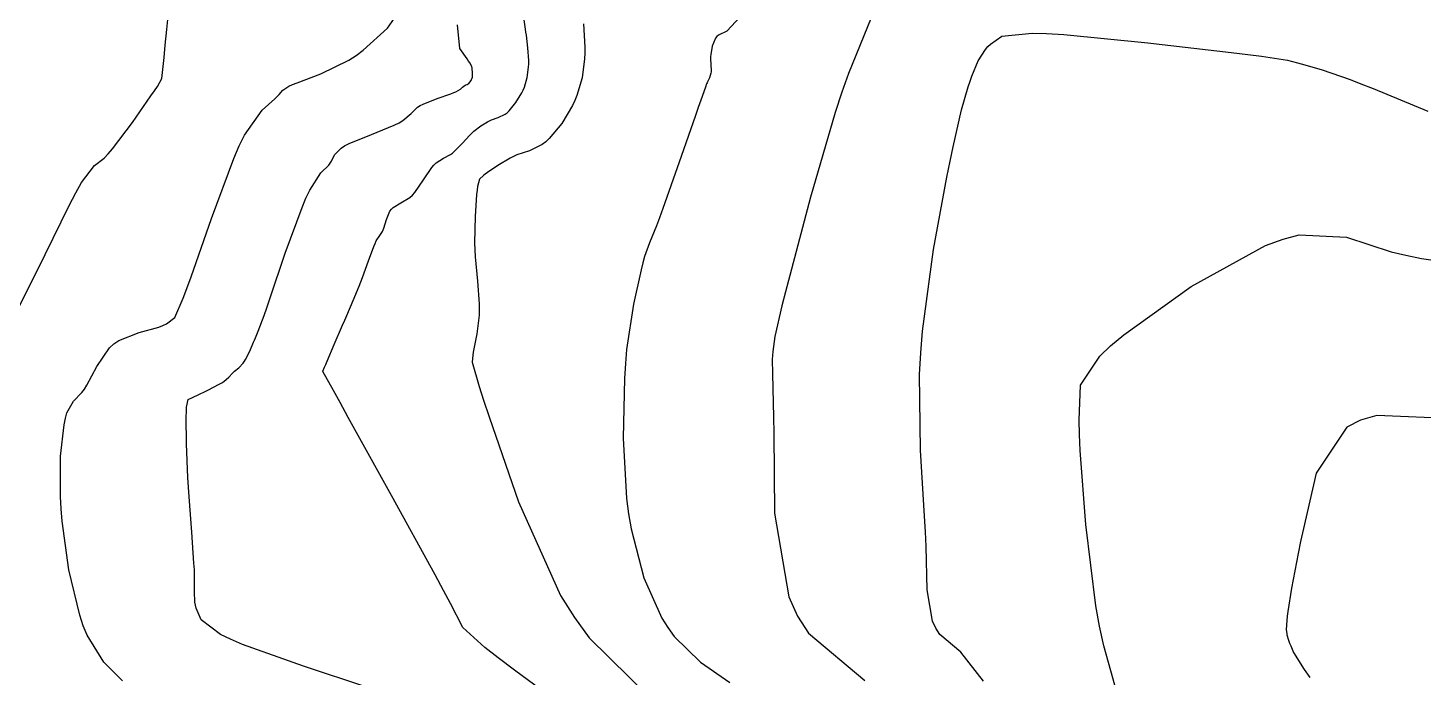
# Model space of a CAD drawing. Header units: metres. Extents: x 837475 to 838479, y 1189012 to 1191015.
# Drawn here: x 837569 to 837669, y 1190837 to 1190883.5 of the extents above; entities that cross this region are included whole.
import ezdxf

# ---------------------------------------------------------------- set-up
doc = ezdxf.new("R2010")
doc.units = ezdxf.units.M
doc.header["$LTSCALE"] = 0.3
doc.layers.add('COTAS 10', color=1, linetype='Continuous')
doc.layers.add('COTAS INT', color=252, linetype='Continuous')

msp = doc.modelspace()

# ---------------------------------------------------------------- linework, layer by layer
at = {"layer": 'COTAS 10'}
for points, elevation in [([(837593.401, 1190836.266), (837588.787, 1190837.787), (837584.427, 1190839.349), (837583.557, 1190839.722), (837582.834, 1190840.068), (837581.442, 1190841.1), (837581.104, 1190841.939), (837581.045, 1190842.163), (837581.002, 1190842.383), (837580.97, 1190843.15), (837580.98, 1190844.253), (837580.964, 1190844.685), (837580.938, 1190845.173), (837580.776, 1190847.39), (837580.587, 1190849.928), (837580.545, 1190850.618), (837580.507, 1190851.303), (837580.411, 1190853.727), (837580.388, 1190855.664), (837580.397, 1190856.042), (837580.413, 1190856.35), (837580.526, 1190856.888), (837580.838, 1190857.047), (837580.98, 1190857.116), (837581.145, 1190857.196), (837581.94, 1190857.576), (837582.75, 1190857.992), (837582.924, 1190858.096), (837583.077, 1190858.193), (837583.447, 1190858.504), (837583.695, 1190858.775), (837583.769, 1190858.848), (837583.847, 1190858.92), (837584.149, 1190859.176), (837584.463, 1190859.51), (837584.548, 1190859.633), (837584.632, 1190859.768), (837584.93, 1190860.364), (837585.202, 1190860.996), (837585.271, 1190861.154), (837585.337, 1190861.305), (837585.549, 1190861.79), (837585.962, 1190862.912), (837586.155, 1190863.465), (837586.382, 1190864.123), (837587.484, 1190867.374), (837588.68, 1190870.653), (837588.966, 1190871.329), (837589.232, 1190871.904), (837590.032, 1190873.141), (837590.592, 1190873.692), (837590.707, 1190873.834), (837590.805, 1190873.971), (837591.014, 1190874.429), (837591.478, 1190874.914), (837591.737, 1190875.068), (837592.051, 1190875.231), (837593.657, 1190875.894), (837595.295, 1190876.562), (837595.631, 1190876.729), (837595.915, 1190876.887), (837596.514, 1190877.395), (837596.961, 1190877.837), (837597.148, 1190877.955), (837597.364, 1190878.071), (837598.375, 1190878.474), (837599.354, 1190878.811), (837599.55, 1190878.886), (837599.713, 1190878.953), (837600.029, 1190879.127), (837600.129, 1190879.237), (837600.156, 1190879.263), (837600.182, 1190879.287), (837600.273, 1190879.359), (837600.363, 1190879.412), (837600.388, 1190879.425), (837600.413, 1190879.436), (837600.504, 1190879.467), (837600.596, 1190879.511), (837600.621, 1190879.531), (837600.646, 1190879.554), (837600.737, 1190879.664), (837600.815, 1190879.794), (837600.832, 1190879.83), (837600.847, 1190879.866), (837600.886, 1190879.994), (837600.904, 1190880.132), (837600.905, 1190880.173), (837600.905, 1190880.217), (837600.894, 1190880.387), (837600.874, 1190880.553), (837600.869, 1190880.593), (837600.863, 1190880.632), (837600.843, 1190880.753), (837600.7, 1190881.018), (837600.617, 1190881.147), (837600.515, 1190881.301), (837599.99, 1190882.059), (837599.832, 1190883.75)], 1620), ([(837637.514, 1190836.702), (837635.901, 1190838.795), (837634.394, 1190840.055), (837634.105, 1190840.516), (837633.871, 1190841.025), (837633.488, 1190843.269), (837633.403, 1190846.36), (837633.356, 1190847.404), (837633.3, 1190848.529), (837633.013, 1190853.269), (837632.941, 1190858.682), (837633.02, 1190860.231), (837633.142, 1190861.802), (837633.938, 1190867.656), (837634.901, 1190872.838), (837635.127, 1190873.984), (837635.336, 1190875.006), (837635.944, 1190877.656), (837636.426, 1190879.31), (837636.555, 1190879.704), (837636.683, 1190880.07), (837637.127, 1190881.161), (837637.652, 1190881.986), (837637.83, 1190882.185), (837638.023, 1190882.371), (837638.839, 1190882.934), (837640.997, 1190883.154), (837642.036, 1190883.124), (837643.266, 1190883.053), (837649.305, 1190882.468), (837655.272, 1190881.763), (837656.457, 1190881.617), (837657.44, 1190881.493), (837659.305, 1190881.22), (837660.016, 1190881.033), (837660.271, 1190880.962), (837660.553, 1190880.882), (837661.781, 1190880.525), (837663.79, 1190879.822), (837664.564, 1190879.524), (837665.432, 1190879.181), (837669.352, 1190877.571)], 1630)]:
    msp.add_lwpolyline(points, dxfattribs=dict(at, elevation=elevation))
at = {"layer": 'COTAS INT'}
for points, elevation in [([(837567.288, 1190861.312), (837569.691, 1190866.116), (837571.992, 1190870.807), (837572.471, 1190871.71), (837572.883, 1190872.443), (837573.803, 1190873.66), (837574.51, 1190874.196), (837574.787, 1190874.498), (837575.099, 1190874.868), (837576.523, 1190876.758), (837577.856, 1190878.654), (837578.11, 1190879.027), (837578.316, 1190879.334), (837578.646, 1190879.895), (837578.792, 1190881.396), (837578.882, 1190882.296), (837578.994, 1190883.406), (837579.573, 1190889.165)], 1616), ([(837575.819, 1190836.726), (837574.47, 1190838.071), (837573.29, 1190840.005), (837573.009, 1190840.69), (837572.749, 1190841.44), (837571.974, 1190844.688), (837571.492, 1190848.172), (837571.415, 1190849.07), (837571.363, 1190849.939), (837571.38, 1190852.839), (837571.632, 1190855.093), (837571.728, 1190855.555), (837571.835, 1190855.948), (837572.315, 1190856.781), (837572.905, 1190857.391), (837573.081, 1190857.642), (837573.263, 1190857.93), (837573.968, 1190859.265), (837574.887, 1190860.594), (837575.204, 1190860.878), (837575.549, 1190861.125), (837577.021, 1190861.71), (837578.414, 1190862.083), (837578.71, 1190862.195), (837578.966, 1190862.312), (837579.564, 1190862.766), (837580.174, 1190864.149), (837580.437, 1190864.851), (837580.742, 1190865.691), (837582.185, 1190869.879), (837583.783, 1190874.164), (837584.185, 1190875.066), (837584.57, 1190875.844), (837585.815, 1190877.627), (837586.732, 1190878.443), (837586.91, 1190878.612), (837587.055, 1190878.757), (837587.304, 1190879.073), (837587.742, 1190879.347), (837588.006, 1190879.465), (837588.331, 1190879.601), (837590.02, 1190880.246), (837592.025, 1190881.211), (837592.55, 1190881.55), (837593.061, 1190881.92), (837594.795, 1190883.514), (837596.482, 1190885.909)], 1618), ([(837609.989, 1190833.004), (837603.914, 1190837.497), (837602.741, 1190838.392), (837601.79, 1190839.136), (837600.195, 1190840.564), (837599.319, 1190842.281), (837598.821, 1190843.207), (837598.211, 1190844.328), (837595.087, 1190850.007), (837591.993, 1190855.602), (837591.404, 1190856.671), (837590.929, 1190857.532), (837590.181, 1190858.906), (837590.184, 1190858.919), (837590.184, 1190858.924), (837590.179, 1190858.928), (837590.299, 1190859.221), (837590.378, 1190859.406), (837590.475, 1190859.635), (837590.99, 1190860.836), (837591.59, 1190862.227), (837591.741, 1190862.577), (837591.886, 1190862.911), (837592.357, 1190863.986), (837592.784, 1190865.014), (837592.901, 1190865.318), (837593.019, 1190865.63), (837593.44, 1190866.825), (837593.82, 1190867.866), (837593.911, 1190868.08), (837593.995, 1190868.263), (837594.249, 1190868.656), (837594.452, 1190868.941), (837594.504, 1190869.056), (837594.555, 1190869.186), (837594.724, 1190869.785), (837594.98, 1190870.394), (837595.085, 1190870.531), (837595.206, 1190870.655), (837595.766, 1190870.985), (837596.415, 1190871.384), (837596.591, 1190871.551), (837596.766, 1190871.743), (837597.388, 1190872.638), (837597.979, 1190873.518), (837598.134, 1190873.7), (837598.287, 1190873.855), (837598.808, 1190874.193), (837599.319, 1190874.454), (837599.464, 1190874.56), (837599.612, 1190874.682), (837600.158, 1190875.247), (837600.701, 1190875.845), (837600.847, 1190875.987), (837600.99, 1190876.119), (837601.488, 1190876.512), (837601.976, 1190876.801), (837602.112, 1190876.867), (837602.248, 1190876.927), (837602.745, 1190877.096), (837603.244, 1190877.34), (837603.381, 1190877.447), (837603.519, 1190877.573), (837604.012, 1190878.171), (837604.437, 1190878.88), (837604.53, 1190879.075), (837604.613, 1190879.269), (837604.825, 1190879.966), (837604.92, 1190880.716), (837604.928, 1190880.944), (837604.929, 1190881.18), (837604.869, 1190882.106), (837604.759, 1190883.009), (837604.729, 1190883.231), (837604.699, 1190883.441), (837604.589, 1190884.098)], 1622), ([(837620.08, 1190884.318), (837619.119, 1190883.302), (837618.538, 1190883.015), (837618.415, 1190882.905), (837618.309, 1190882.782), (837618.063, 1190882.225), (837617.967, 1190881.626), (837617.954, 1190881.476), (837617.948, 1190881.332), (837617.976, 1190880.869), (837618.002, 1190880.472), (837617.995, 1190880.37), (837617.98, 1190880.271), (837617.873, 1190879.944), (837617.738, 1190879.658), (837617.705, 1190879.586), (837617.675, 1190879.516), (837617.585, 1190879.289), (837617.253, 1190878.338), (837617.07, 1190877.812), (837616.848, 1190877.172), (837615.717, 1190873.911), (837614.545, 1190870.589), (837614.297, 1190869.91), (837614.082, 1190869.335), (837613.582, 1190868.132), (837613.233, 1190867.139), (837613.113, 1190866.698), (837612.983, 1190866.185), (837612.432, 1190863.732), (837611.943, 1190860.482), (837611.853, 1190859.466), (837611.783, 1190858.4), (837611.692, 1190854.13), (837611.941, 1190849.8), (837612.085, 1190848.696), (837612.261, 1190847.632), (837613.17, 1190844.13), (837614.476, 1190841.234), (837614.903, 1190840.551), (837615.359, 1190839.92), (837617.243, 1190838.074), (837619.332, 1190836.625)], 1626), ([(837629.464, 1190884.257), (837627.836, 1190880.258), (837627.37, 1190878.916), (837626.896, 1190877.472), (837625.128, 1190871.406), (837623.631, 1190865.778), (837623.328, 1190864.609), (837623.074, 1190863.61), (837622.56, 1190861.406), (837622.414, 1190860.331), (837622.391, 1190860.042), (837622.377, 1190859.758), (837622.39, 1190858.764), (837622.453, 1190856.641), (837622.47, 1190855.646), (837622.486, 1190854.473), (837622.544, 1190848.764), (837623.57, 1190842.749), (837624.197, 1190841.383), (837624.973, 1190840.148), (837629.013, 1190836.769)], 1628), ([(837608.844, 1190883.824), (837608.953, 1190882.143), (837608.952, 1190881.714), (837608.936, 1190881.301), (837608.764, 1190879.939), (837608.378, 1190878.673), (837608.228, 1190878.32), (837608.058, 1190877.966), (837607.288, 1190876.679), (837606.391, 1190875.592), (837606.142, 1190875.364), (837605.892, 1190875.168), (837604.986, 1190874.725), (837604.084, 1190874.419), (837603.836, 1190874.309), (837603.589, 1190874.189), (837602.704, 1190873.664), (837601.968, 1190873.153), (837601.815, 1190873.04), (837601.684, 1190872.94), (837601.395, 1190872.685), (837601.259, 1190872.168), (837601.225, 1190871.904), (837601.192, 1190871.587), (837601.085, 1190870.004), (837601.05, 1190868.121), (837601.063, 1190867.616), (837601.086, 1190867.117), (837601.249, 1190865.372), (837601.379, 1190863.759), (837601.381, 1190863.343), (837601.369, 1190862.941), (837601.2, 1190861.6), (837600.988, 1190860.526), (837600.948, 1190860.291), (837600.916, 1190860.084), (837600.866, 1190859.565), (837601.376, 1190857.825), (837601.697, 1190856.848), (837602.095, 1190855.656), (837604.183, 1190849.565), (837607.208, 1190842.857), (837608.197, 1190841.276), (837609.253, 1190839.815), (837613.616, 1190835.539)], 1624), ([(837647.419, 1190834.645), (837646.132, 1190839.234), (837645.839, 1190840.644), (837645.573, 1190842.115), (837644.842, 1190847.932), (837644.448, 1190853.245), (837644.395, 1190854.398), (837644.367, 1190855.414), (837644.469, 1190857.932), (837645.845, 1190860.001), (837646.62, 1190860.733), (837647.565, 1190861.534), (837652.402, 1190865), (837657.727, 1190867.923), (837658.981, 1190868.381), (837660.139, 1190868.686), (837663.522, 1190868.522), (837666.734, 1190867.482), (837667.783, 1190867.236), (837668.902, 1190867.007), (837673.522, 1190866.331)], 1632), ([(837671.361, 1190855.514), (837665.712, 1190855.756), (837664.542, 1190855.42), (837663.543, 1190854.91), (837661.361, 1190851.612), (837660.44, 1190847.651), (837660.237, 1190846.723), (837660.056, 1190845.867), (837659.586, 1190843.387), (837659.332, 1190841.711), (837659.286, 1190841.364), (837659.25, 1190841.066), (837659.21, 1190840.414), (837659.248, 1190840.11), (837659.262, 1190840.034), (837659.277, 1190839.96), (837659.344, 1190839.721), (837659.448, 1190839.442), (837659.487, 1190839.344), (837659.53, 1190839.237), (837659.721, 1190838.773), (837660.493, 1190837.559), (837660.902, 1190836.98)], 1634)]:
    msp.add_lwpolyline(points, dxfattribs=dict(at, elevation=elevation))

doc.saveas('drawing.dxf')
